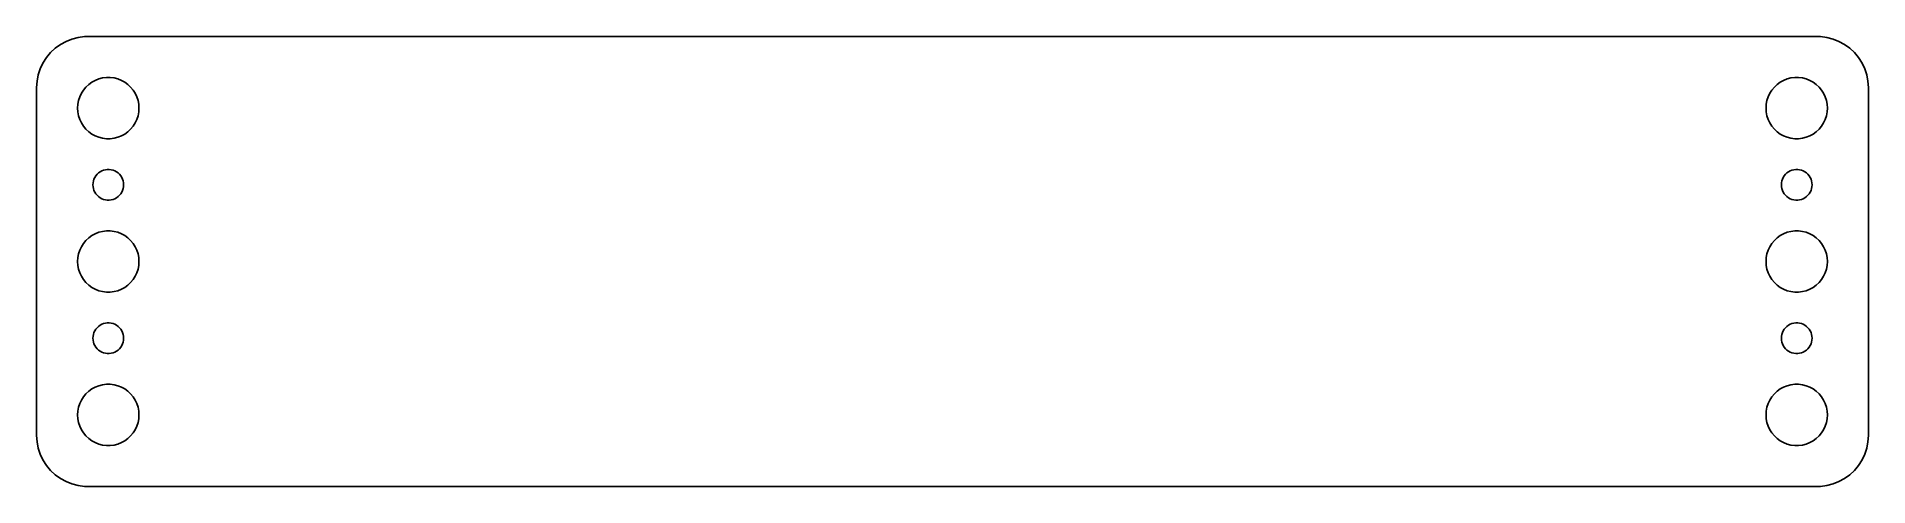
# Model space of a CAD drawing. Header units: metres. Extents: x -90 to 90, y -22 to 22.
import ezdxf

# ---------------------------------------------------------------- set-up
doc = ezdxf.new("R2010")
doc.units = ezdxf.units.M

msp = doc.modelspace()

# ---------------------------------------------------------------- linework, layer by layer
for p, q in [((-86.6289, 21.5241), (-87.1791, 21.2216)), ((-86.0451, 21.7553), (-86.6289, 21.5241)), ((-85.4369, 21.9114), (-86.0451, 21.7553)), ((-84.8139, 21.9901), (-85.4369, 21.9114)), ((84.8139, 21.9901), (-84.8139, 21.9901)), ((85.4369, 21.9114), (84.8139, 21.9901)), ((86.0451, 21.7553), (85.4369, 21.9114)), ((86.6289, 21.5241), (86.0451, 21.7553)), ((87.1791, 21.2216), (86.6289, 21.5241)), ((-88.5451, 19.9389), (-88.8815, 19.4088)), ((-88.1448, 20.4227), (-88.5451, 19.9389)), ((-87.6871, 20.8526), (-88.1448, 20.4227)), ((-87.1791, 21.2216), (-87.6871, 20.8526)), ((87.6871, 20.8526), (87.1791, 21.2216)), ((88.1448, 20.4227), (87.6871, 20.8526)), ((88.5451, 19.9389), (88.1448, 20.4227)), ((88.8815, 19.4088), (88.5451, 19.9389)), ((-89.3429, 18.2434), (-89.4606, 17.6267)), ((-89.1489, 18.8406), (-89.3429, 18.2434)), ((-88.8815, 19.4088), (-89.1489, 18.8406)), ((-83.427, 17.8532), (-83.0621, 17.9469)), ((-83.0621, 17.9469), (-82.6884, 17.9941)), ((-82.6884, 17.9941), (-82.3116, 17.9941)), ((-82.3116, 17.9941), (-81.9379, 17.9469)), ((-81.9379, 17.9469), (-81.573, 17.8532)), ((81.573, 17.8532), (81.9379, 17.9469)), ((81.9379, 17.9469), (82.3116, 17.9941)), ((82.3116, 17.9941), (82.6884, 17.9941)), ((82.6884, 17.9941), (83.0621, 17.9469)), ((83.0621, 17.9469), (83.427, 17.8532)), ((89.1489, 18.8406), (88.8815, 19.4088)), ((89.3429, 18.2434), (89.1489, 18.8406)), ((89.4606, 17.6267), (89.3429, 18.2434)), ((-89.4606, 17.6267), (-89.5, 17)), ((-89.5, 17), (-89.5, -17)), ((-85.2893, 16.1044), (-85.1289, 16.4453)), ((-85.1289, 16.4453), (-84.927, 16.7634)), ((-84.927, 16.7634), (-84.6869, 17.0536)), ((-84.6869, 17.0536), (-84.4123, 17.3115)), ((-84.4123, 17.3115), (-84.1075, 17.533)), ((-84.1075, 17.533), (-83.7773, 17.7145)), ((-83.7773, 17.7145), (-83.427, 17.8532)), ((-81.573, 17.8532), (-81.2227, 17.7145)), ((-81.2227, 17.7145), (-80.8925, 17.533)), ((-80.8925, 17.533), (-80.5877, 17.3115)), ((-80.5877, 17.3115), (-80.3131, 17.0536)), ((-80.3131, 17.0536), (-80.073, 16.7634)), ((-80.073, 16.7634), (-79.8711, 16.4453)), ((-79.8711, 16.4453), (-79.7107, 16.1044)), ((79.7107, 16.1044), (79.8711, 16.4453)), ((79.8711, 16.4453), (80.073, 16.7634)), ((80.073, 16.7634), (80.3131, 17.0536)), ((80.3131, 17.0536), (80.5877, 17.3115)), ((80.5877, 17.3115), (80.8925, 17.533)), ((80.8925, 17.533), (81.2227, 17.7145)), ((81.2227, 17.7145), (81.573, 17.8532)), ((83.427, 17.8532), (83.7773, 17.7145)), ((83.7773, 17.7145), (84.1075, 17.533)), ((84.1075, 17.533), (84.4123, 17.3115)), ((84.4123, 17.3115), (84.6869, 17.0536)), ((84.6869, 17.0536), (84.927, 16.7634)), ((84.927, 16.7634), (85.1289, 16.4453)), ((85.1289, 16.4453), (85.2893, 16.1044)), ((89.5, 17), (89.4606, 17.6267)), ((89.5, -17), (89.5, 17)), ((-85.5, 15), (-85.4763, 15.376)), ((-85.4763, 14.624), (-85.5, 15)), ((-85.4763, 15.376), (-85.4057, 15.7461)), ((-85.4057, 14.2539), (-85.4763, 14.624)), ((-85.4057, 15.7461), (-85.2893, 16.1044)), ((-79.7107, 16.1044), (-79.5943, 15.7461)), ((-79.5943, 15.7461), (-79.5237, 15.376)), ((-79.5237, 14.624), (-79.5943, 14.2539)), ((-79.5237, 15.376), (-79.5, 15)), ((-79.5, 15), (-79.5237, 14.624)), ((79.5, 15), (79.5237, 15.376)), ((79.5237, 14.624), (79.5, 15)), ((79.5237, 15.376), (79.5943, 15.7461)), ((79.5943, 14.2539), (79.5237, 14.624)), ((79.5943, 15.7461), (79.7107, 16.1044)), ((85.2893, 16.1044), (85.4057, 15.7461)), ((85.4057, 15.7461), (85.4763, 15.376)), ((85.4763, 14.624), (85.4057, 14.2539)), ((85.4763, 15.376), (85.5, 15)), ((85.5, 15), (85.4763, 14.624)), ((-85.2893, 13.8956), (-85.4057, 14.2539)), ((-85.1289, 13.5547), (-85.2893, 13.8956)), ((-84.927, 13.2366), (-85.1289, 13.5547)), ((-84.6869, 12.9464), (-84.927, 13.2366)), ((-84.4123, 12.6884), (-84.6869, 12.9464)), ((-84.1075, 12.467), (-84.4123, 12.6884)), ((-80.5877, 12.6884), (-80.8925, 12.467)), ((-80.3131, 12.9464), (-80.5877, 12.6884)), ((-80.073, 13.2366), (-80.3131, 12.9464)), ((-79.8711, 13.5547), (-80.073, 13.2366)), ((-79.7107, 13.8956), (-79.8711, 13.5547)), ((-79.5943, 14.2539), (-79.7107, 13.8956)), ((79.7107, 13.8956), (79.5943, 14.2539)), ((79.8711, 13.5547), (79.7107, 13.8956)), ((80.073, 13.2366), (79.8711, 13.5547)), ((80.3131, 12.9464), (80.073, 13.2366)), ((80.5877, 12.6884), (80.3131, 12.9464)), ((80.8925, 12.467), (80.5877, 12.6884)), ((84.4123, 12.6884), (84.1075, 12.467)), ((84.6869, 12.9464), (84.4123, 12.6884)), ((84.927, 13.2366), (84.6869, 12.9464)), ((85.1289, 13.5547), (84.927, 13.2366)), ((85.2893, 13.8956), (85.1289, 13.5547)), ((85.4057, 14.2539), (85.2893, 13.8956)), ((-83.7773, 12.2855), (-84.1075, 12.467)), ((-83.427, 12.1468), (-83.7773, 12.2855)), ((-83.0621, 12.0531), (-83.427, 12.1468)), ((-82.6884, 12.0059), (-83.0621, 12.0531)), ((-82.3116, 12.0059), (-82.6884, 12.0059)), ((-81.9379, 12.0531), (-82.3116, 12.0059)), ((-81.573, 12.1468), (-81.9379, 12.0531)), ((-81.2227, 12.2855), (-81.573, 12.1468)), ((-80.8925, 12.467), (-81.2227, 12.2855)), ((81.2227, 12.2855), (80.8925, 12.467)), ((81.573, 12.1468), (81.2227, 12.2855)), ((81.9379, 12.0531), (81.573, 12.1468)), ((82.3116, 12.0059), (81.9379, 12.0531)), ((82.6884, 12.0059), (82.3116, 12.0059)), ((83.0621, 12.0531), (82.6884, 12.0059)), ((83.427, 12.1468), (83.0621, 12.0531)), ((83.7773, 12.2855), (83.427, 12.1468)), ((84.1075, 12.467), (83.7773, 12.2855)), ((-82.9635, 8.92657), (-82.7811, 8.97342)), ((-82.7811, 8.97342), (-82.5942, 8.99704)), ((-82.5942, 8.99704), (-82.4058, 8.99704)), ((-82.4058, 8.99704), (-82.2189, 8.97342)), ((-82.2189, 8.97342), (-82.0365, 8.92657)), ((82.0365, 8.92657), (82.2189, 8.97342)), ((82.2189, 8.97342), (82.4058, 8.99704)), ((82.4058, 8.99704), (82.5942, 8.99704)), ((82.5942, 8.99704), (82.7811, 8.97342)), ((82.7811, 8.97342), (82.9635, 8.92657)), ((-84, 7.5), (-83.9882, 7.68799)), ((-83.9882, 7.312), (-84, 7.5)), ((-83.9882, 7.68799), (-83.9529, 7.87303)), ((-83.9529, 7.12695), (-83.9882, 7.312)), ((-83.9529, 7.87303), (-83.8947, 8.05219)), ((-83.8947, 8.05219), (-83.8145, 8.22263)), ((-83.8145, 8.22263), (-83.7135, 8.38167)), ((-83.7135, 8.38167), (-83.5934, 8.52681)), ((-83.5934, 8.52681), (-83.4561, 8.65576)), ((-83.4561, 8.65576), (-83.3037, 8.76648)), ((-83.3037, 8.76648), (-83.1387, 8.85724)), ((-83.1387, 8.85724), (-82.9635, 8.92657)), ((-82.0365, 8.92657), (-81.8613, 8.85724)), ((-81.8613, 8.85724), (-81.6963, 8.76648)), ((-81.6963, 8.76648), (-81.5439, 8.65576)), ((-81.5439, 8.65576), (-81.4065, 8.52681)), ((-81.4065, 8.52681), (-81.2865, 8.38167)), ((-81.2865, 8.38167), (-81.1855, 8.22263)), ((-81.1855, 8.22263), (-81.1053, 8.05219)), ((-81.1053, 8.05219), (-81.0471, 7.87303)), ((-81.0471, 7.87303), (-81.0118, 7.68799)), ((-81.0118, 7.312), (-81.0471, 7.12695)), ((-81.0118, 7.68799), (-81, 7.5)), ((-81, 7.5), (-81.0118, 7.312)), ((81, 7.5), (81.0118, 7.68799)), ((81.0118, 7.312), (81, 7.5)), ((81.0118, 7.68799), (81.0471, 7.87303)), ((81.0471, 7.12695), (81.0118, 7.312)), ((81.0471, 7.87303), (81.1053, 8.05219)), ((81.1053, 8.05219), (81.1855, 8.22263)), ((81.1855, 8.22263), (81.2865, 8.38167)), ((81.2865, 8.38167), (81.4065, 8.52681)), ((81.4065, 8.52681), (81.5439, 8.65576)), ((81.5439, 8.65576), (81.6963, 8.76648)), ((81.6963, 8.76648), (81.8613, 8.85724)), ((81.8613, 8.85724), (82.0365, 8.92657)), ((82.9635, 8.92657), (83.1387, 8.85724)), ((83.1387, 8.85724), (83.3037, 8.76648)), ((83.3037, 8.76648), (83.4561, 8.65576)), ((83.4561, 8.65576), (83.5934, 8.52681)), ((83.5934, 8.52681), (83.7135, 8.38167)), ((83.7135, 8.38167), (83.8145, 8.22263)), ((83.8145, 8.22263), (83.8947, 8.05219)), ((83.8947, 8.05219), (83.9529, 7.87303)), ((83.9529, 7.87303), (83.9882, 7.68799)), ((83.9882, 7.312), (83.9529, 7.12695)), ((83.9882, 7.68799), (84, 7.5)), ((84, 7.5), (83.9882, 7.312)), ((-83.8947, 6.9478), (-83.9529, 7.12695)), ((-83.8145, 6.77736), (-83.8947, 6.9478)), ((-83.7135, 6.61832), (-83.8145, 6.77736)), ((-83.5934, 6.47318), (-83.7135, 6.61832)), ((-83.4561, 6.34422), (-83.5934, 6.47318)), ((-83.3037, 6.23351), (-83.4561, 6.34422)), ((-83.1387, 6.14275), (-83.3037, 6.23351)), ((-82.9635, 6.07341), (-83.1387, 6.14275)), ((-82.7811, 6.02657), (-82.9635, 6.07341)), ((-82.5942, 6.00294), (-82.7811, 6.02657)), ((-82.4058, 6.00294), (-82.5942, 6.00294)), ((-82.2189, 6.02657), (-82.4058, 6.00294)), ((-82.0365, 6.07341), (-82.2189, 6.02657)), ((-81.8613, 6.14275), (-82.0365, 6.07341)), ((-81.6963, 6.23351), (-81.8613, 6.14275)), ((-81.5439, 6.34422), (-81.6963, 6.23351)), ((-81.4065, 6.47318), (-81.5439, 6.34422)), ((-81.2865, 6.61832), (-81.4065, 6.47318)), ((-81.1855, 6.77736), (-81.2865, 6.61832)), ((-81.1053, 6.9478), (-81.1855, 6.77736)), ((-81.0471, 7.12695), (-81.1053, 6.9478)), ((81.1053, 6.9478), (81.0471, 7.12695)), ((81.1855, 6.77736), (81.1053, 6.9478)), ((81.2865, 6.61832), (81.1855, 6.77736)), ((81.4065, 6.47318), (81.2865, 6.61832)), ((81.5439, 6.34422), (81.4065, 6.47318)), ((81.6963, 6.23351), (81.5439, 6.34422)), ((81.8613, 6.14275), (81.6963, 6.23351)), ((82.0365, 6.07341), (81.8613, 6.14275)), ((82.2189, 6.02657), (82.0365, 6.07341)), ((82.4058, 6.00294), (82.2189, 6.02657)), ((82.5942, 6.00294), (82.4058, 6.00294)), ((82.7811, 6.02657), (82.5942, 6.00294)), ((82.9635, 6.07341), (82.7811, 6.02657)), ((83.1387, 6.14275), (82.9635, 6.07341)), ((83.3037, 6.23351), (83.1387, 6.14275)), ((83.4561, 6.34422), (83.3037, 6.23351)), ((83.5934, 6.47318), (83.4561, 6.34422)), ((83.7135, 6.61832), (83.5934, 6.47318)), ((83.8145, 6.77736), (83.7135, 6.61832)), ((83.8947, 6.9478), (83.8145, 6.77736)), ((83.9529, 7.12695), (83.8947, 6.9478)), ((-84.927, 1.76335), (-84.6869, 2.05363)), ((-84.6869, 2.05363), (-84.4123, 2.31154)), ((-84.4123, 2.31154), (-84.1075, 2.53297)), ((-84.1075, 2.53297), (-83.7773, 2.71448)), ((-83.7773, 2.71448), (-83.427, 2.85316)), ((-83.427, 2.85316), (-83.0621, 2.94685)), ((-83.0621, 2.94685), (-82.6884, 2.99408)), ((-82.6884, 2.99408), (-82.3116, 2.99408)), ((-82.3116, 2.99408), (-81.9379, 2.94685)), ((-81.9379, 2.94685), (-81.573, 2.85316)), ((-81.573, 2.85316), (-81.2227, 2.71448)), ((-81.2227, 2.71448), (-80.8925, 2.53297)), ((-80.8925, 2.53297), (-80.5877, 2.31154)), ((-80.5877, 2.31154), (-80.3131, 2.05363)), ((-80.3131, 2.05363), (-80.073, 1.76335)), ((80.073, 1.76335), (80.3131, 2.05363)), ((80.3131, 2.05363), (80.5877, 2.31154)), ((80.5877, 2.31154), (80.8925, 2.53297)), ((80.8925, 2.53297), (81.2227, 2.71448)), ((81.2227, 2.71448), (81.573, 2.85316)), ((81.573, 2.85316), (81.9379, 2.94685)), ((81.9379, 2.94685), (82.3116, 2.99408)), ((82.3116, 2.99408), (82.6884, 2.99408)), ((82.6884, 2.99408), (83.0621, 2.94685)), ((83.0621, 2.94685), (83.427, 2.85316)), ((83.427, 2.85316), (83.7773, 2.71448)), ((83.7773, 2.71448), (84.1075, 2.53297)), ((84.1075, 2.53297), (84.4123, 2.31154)), ((84.4123, 2.31154), (84.6869, 2.05363)), ((84.6869, 2.05363), (84.927, 1.76335)), ((-85.5, 0), (-85.4763, 0.37599)), ((-85.4763, -0.37599), (-85.5, 0)), ((-85.4763, 0.37599), (-85.4057, 0.74606)), ((-85.4057, 0.74606), (-85.2893, 1.10437)), ((-85.2893, 1.10437), (-85.1289, 1.44525)), ((-85.1289, 1.44525), (-84.927, 1.76335)), ((-80.073, 1.76335), (-79.8711, 1.44525)), ((-79.8711, 1.44525), (-79.7107, 1.10437)), ((-79.7107, 1.10437), (-79.5943, 0.74606)), ((-79.5943, 0.74606), (-79.5237, 0.37599)), ((-79.5237, 0.37599), (-79.5, 0)), ((-79.5, 0), (-79.5237, -0.37599)), ((79.5, 0), (79.5237, 0.37599)), ((79.5237, -0.37599), (79.5, 0)), ((79.5237, 0.37599), (79.5943, 0.74606)), ((79.5943, 0.74606), (79.7107, 1.10437)), ((79.7107, 1.10437), (79.8711, 1.44525)), ((79.8711, 1.44525), (80.073, 1.76335)), ((84.927, 1.76335), (85.1289, 1.44525)), ((85.1289, 1.44525), (85.2893, 1.10437)), ((85.2893, 1.10437), (85.4057, 0.74606)), ((85.4057, 0.74606), (85.4763, 0.37599)), ((85.4763, 0.37599), (85.5, 0)), ((85.5, 0), (85.4763, -0.37599)), ((-85.4057, -0.74606), (-85.4763, -0.37599)), ((-85.2893, -1.10437), (-85.4057, -0.74606)), ((-85.1289, -1.44525), (-85.2893, -1.10437)), ((-84.927, -1.76335), (-85.1289, -1.44525)), ((-84.6869, -2.05363), (-84.927, -1.76335)), ((-80.073, -1.76335), (-80.3131, -2.05363)), ((-79.8711, -1.44525), (-80.073, -1.76335)), ((-79.7107, -1.10437), (-79.8711, -1.44525)), ((-79.5943, -0.74606), (-79.7107, -1.10437)), ((-79.5237, -0.37599), (-79.5943, -0.74606)), ((79.5943, -0.74606), (79.5237, -0.37599)), ((79.7107, -1.10437), (79.5943, -0.74606)), ((79.8711, -1.44525), (79.7107, -1.10437)), ((80.073, -1.76335), (79.8711, -1.44525)), ((80.3131, -2.05363), (80.073, -1.76335)), ((84.927, -1.76335), (84.6869, -2.05363)), ((85.1289, -1.44525), (84.927, -1.76335)), ((85.2893, -1.10437), (85.1289, -1.44525)), ((85.4057, -0.74606), (85.2893, -1.10437)), ((85.4763, -0.37599), (85.4057, -0.74606)), ((-84.4123, -2.31154), (-84.6869, -2.05363)), ((-84.1075, -2.53297), (-84.4123, -2.31154)), ((-83.7773, -2.71448), (-84.1075, -2.53297)), ((-83.427, -2.85316), (-83.7773, -2.71448)), ((-83.0621, -2.94685), (-83.427, -2.85316)), ((-82.6884, -2.99408), (-83.0621, -2.94685)), ((-82.3116, -2.99408), (-82.6884, -2.99408)), ((-81.9379, -2.94685), (-82.3116, -2.99408)), ((-81.573, -2.85316), (-81.9379, -2.94685)), ((-81.2227, -2.71448), (-81.573, -2.85316)), ((-80.8925, -2.53297), (-81.2227, -2.71448)), ((-80.5877, -2.31154), (-80.8925, -2.53297)), ((-80.3131, -2.05363), (-80.5877, -2.31154)), ((80.5877, -2.31154), (80.3131, -2.05363)), ((80.8925, -2.53297), (80.5877, -2.31154)), ((81.2227, -2.71448), (80.8925, -2.53297)), ((81.573, -2.85316), (81.2227, -2.71448)), ((81.9379, -2.94685), (81.573, -2.85316)), ((82.3116, -2.99408), (81.9379, -2.94685)), ((82.6884, -2.99408), (82.3116, -2.99408)), ((83.0621, -2.94685), (82.6884, -2.99408)), ((83.427, -2.85316), (83.0621, -2.94685)), ((83.7773, -2.71448), (83.427, -2.85316)), ((84.1075, -2.53297), (83.7773, -2.71448)), ((84.4123, -2.31154), (84.1075, -2.53297)), ((84.6869, -2.05363), (84.4123, -2.31154)), ((-83.9882, -7.312), (-83.9529, -7.12695)), ((-83.9529, -7.12695), (-83.8947, -6.9478)), ((-83.8947, -6.9478), (-83.8145, -6.77736)), ((-83.8145, -6.77736), (-83.7135, -6.61832)), ((-83.7135, -6.61832), (-83.5934, -6.47318)), ((-83.5934, -6.47318), (-83.4561, -6.34422)), ((-83.4561, -6.34422), (-83.3037, -6.23351)), ((-83.3037, -6.23351), (-83.1387, -6.14275)), ((-83.1387, -6.14275), (-82.9635, -6.07341)), ((-82.9635, -6.07341), (-82.7811, -6.02657)), ((-82.7811, -6.02657), (-82.5942, -6.00294)), ((-82.5942, -6.00294), (-82.4058, -6.00294)), ((-82.4058, -6.00294), (-82.2189, -6.02657)), ((-82.2189, -6.02657), (-82.0365, -6.07341)), ((-82.0365, -6.07341), (-81.8613, -6.14275)), ((-81.8613, -6.14275), (-81.6963, -6.23351)), ((-81.6963, -6.23351), (-81.5439, -6.34422)), ((-81.5439, -6.34422), (-81.4065, -6.47318)), ((-81.4065, -6.47318), (-81.2865, -6.61832)), ((-81.2865, -6.61832), (-81.1855, -6.77736)), ((-81.1855, -6.77736), (-81.1053, -6.9478)), ((-81.1053, -6.9478), (-81.0471, -7.12695)), ((-81.0471, -7.12695), (-81.0118, -7.312)), ((81.0118, -7.312), (81.0471, -7.12695)), ((81.0471, -7.12695), (81.1053, -6.9478)), ((81.1053, -6.9478), (81.1855, -6.77736)), ((81.1855, -6.77736), (81.2865, -6.61832)), ((81.2865, -6.61832), (81.4065, -6.47318)), ((81.4065, -6.47318), (81.5439, -6.34422)), ((81.5439, -6.34422), (81.6963, -6.23351)), ((81.6963, -6.23351), (81.8613, -6.14275)), ((81.8613, -6.14275), (82.0365, -6.07341)), ((82.0365, -6.07341), (82.2189, -6.02657)), ((82.2189, -6.02657), (82.4058, -6.00294)), ((82.4058, -6.00294), (82.5942, -6.00294)), ((82.5942, -6.00294), (82.7811, -6.02657)), ((82.7811, -6.02657), (82.9635, -6.07341)), ((82.9635, -6.07341), (83.1387, -6.14275)), ((83.1387, -6.14275), (83.3037, -6.23351)), ((83.3037, -6.23351), (83.4561, -6.34422)), ((83.4561, -6.34422), (83.5934, -6.47318)), ((83.5934, -6.47318), (83.7135, -6.61832)), ((83.7135, -6.61832), (83.8145, -6.77736)), ((83.8145, -6.77736), (83.8947, -6.9478)), ((83.8947, -6.9478), (83.9529, -7.12695)), ((83.9529, -7.12695), (83.9882, -7.312)), ((-84, -7.5), (-83.9882, -7.312)), ((-83.9882, -7.68799), (-84, -7.5)), ((-83.9529, -7.87303), (-83.9882, -7.68799)), ((-83.8947, -8.05219), (-83.9529, -7.87303)), ((-83.8145, -8.22263), (-83.8947, -8.05219)), ((-83.7135, -8.38167), (-83.8145, -8.22263)), ((-83.5934, -8.52681), (-83.7135, -8.38167)), ((-83.4561, -8.65576), (-83.5934, -8.52681)), ((-83.3037, -8.76648), (-83.4561, -8.65576)), ((-83.1387, -8.85724), (-83.3037, -8.76648)), ((-82.9635, -8.92657), (-83.1387, -8.85724)), ((-82.7811, -8.97342), (-82.9635, -8.92657)), ((-82.0365, -8.92657), (-82.2189, -8.97342)), ((-81.8613, -8.85724), (-82.0365, -8.92657)), ((-81.6963, -8.76648), (-81.8613, -8.85724)), ((-81.5439, -8.65576), (-81.6963, -8.76648)), ((-81.4065, -8.52681), (-81.5439, -8.65576)), ((-81.2865, -8.38167), (-81.4065, -8.52681)), ((-81.1855, -8.22263), (-81.2865, -8.38167)), ((-81.1053, -8.05219), (-81.1855, -8.22263)), ((-81.0471, -7.87303), (-81.1053, -8.05219)), ((-81.0118, -7.68799), (-81.0471, -7.87303)), ((-81.0118, -7.312), (-81, -7.5)), ((-81, -7.5), (-81.0118, -7.68799)), ((81, -7.5), (81.0118, -7.312)), ((81.0118, -7.68799), (81, -7.5)), ((81.0471, -7.87303), (81.0118, -7.68799)), ((81.1053, -8.05219), (81.0471, -7.87303)), ((81.1855, -8.22263), (81.1053, -8.05219)), ((81.2865, -8.38167), (81.1855, -8.22263)), ((81.4065, -8.52681), (81.2865, -8.38167)), ((81.5439, -8.65576), (81.4065, -8.52681)), ((81.6963, -8.76648), (81.5439, -8.65576)), ((81.8613, -8.85724), (81.6963, -8.76648)), ((82.0365, -8.92657), (81.8613, -8.85724)), ((82.2189, -8.97342), (82.0365, -8.92657)), ((82.9635, -8.92657), (82.7811, -8.97342)), ((83.1387, -8.85724), (82.9635, -8.92657)), ((83.3037, -8.76648), (83.1387, -8.85724)), ((83.4561, -8.65576), (83.3037, -8.76648)), ((83.5934, -8.52681), (83.4561, -8.65576)), ((83.7135, -8.38167), (83.5934, -8.52681)), ((83.8145, -8.22263), (83.7135, -8.38167)), ((83.8947, -8.05219), (83.8145, -8.22263)), ((83.9529, -7.87303), (83.8947, -8.05219)), ((83.9882, -7.68799), (83.9529, -7.87303)), ((83.9882, -7.312), (84, -7.5)), ((84, -7.5), (83.9882, -7.68799)), ((-82.5942, -8.99704), (-82.7811, -8.97342)), ((-82.4058, -8.99704), (-82.5942, -8.99704)), ((-82.2189, -8.97342), (-82.4058, -8.99704)), ((82.4058, -8.99704), (82.2189, -8.97342)), ((82.5942, -8.99704), (82.4058, -8.99704)), ((82.7811, -8.97342), (82.5942, -8.99704)), ((-84.4123, -12.6884), (-84.1075, -12.467)), ((-84.1075, -12.467), (-83.7773, -12.2855)), ((-83.7773, -12.2855), (-83.427, -12.1468)), ((-83.427, -12.1468), (-83.0621, -12.0531)), ((-83.0621, -12.0531), (-82.6884, -12.0059)), ((-82.6884, -12.0059), (-82.3116, -12.0059)), ((-82.3116, -12.0059), (-81.9379, -12.0531)), ((-81.9379, -12.0531), (-81.573, -12.1468)), ((-81.573, -12.1468), (-81.2227, -12.2855)), ((-81.2227, -12.2855), (-80.8925, -12.467)), ((-80.8925, -12.467), (-80.5877, -12.6884)), ((80.5877, -12.6884), (80.8925, -12.467)), ((80.8925, -12.467), (81.2227, -12.2855)), ((81.2227, -12.2855), (81.573, -12.1468)), ((81.573, -12.1468), (81.9379, -12.0531)), ((81.9379, -12.0531), (82.3116, -12.0059)), ((82.3116, -12.0059), (82.6884, -12.0059)), ((82.6884, -12.0059), (83.0621, -12.0531)), ((83.0621, -12.0531), (83.427, -12.1468)), ((83.427, -12.1468), (83.7773, -12.2855)), ((83.7773, -12.2855), (84.1075, -12.467)), ((84.1075, -12.467), (84.4123, -12.6884)), ((-85.4763, -14.624), (-85.4057, -14.2539)), ((-85.4057, -14.2539), (-85.2893, -13.8956)), ((-85.2893, -13.8956), (-85.1289, -13.5547)), ((-85.1289, -13.5547), (-84.927, -13.2366)), ((-84.927, -13.2366), (-84.6869, -12.9464)), ((-84.6869, -12.9464), (-84.4123, -12.6884)), ((-80.5877, -12.6884), (-80.3131, -12.9464)), ((-80.3131, -12.9464), (-80.073, -13.2366)), ((-80.073, -13.2366), (-79.8711, -13.5547)), ((-79.8711, -13.5547), (-79.7107, -13.8956)), ((-79.7107, -13.8956), (-79.5943, -14.2539)), ((-79.5943, -14.2539), (-79.5237, -14.624)), ((79.5237, -14.624), (79.5943, -14.2539)), ((79.5943, -14.2539), (79.7107, -13.8956)), ((79.7107, -13.8956), (79.8711, -13.5547)), ((79.8711, -13.5547), (80.073, -13.2366)), ((80.073, -13.2366), (80.3131, -12.9464)), ((80.3131, -12.9464), (80.5877, -12.6884)), ((84.4123, -12.6884), (84.6869, -12.9464)), ((84.6869, -12.9464), (84.927, -13.2366)), ((84.927, -13.2366), (85.1289, -13.5547)), ((85.1289, -13.5547), (85.2893, -13.8956)), ((85.2893, -13.8956), (85.4057, -14.2539)), ((85.4057, -14.2539), (85.4763, -14.624)), ((-85.5, -15), (-85.4763, -14.624)), ((-85.4763, -15.376), (-85.5, -15)), ((-85.4057, -15.7461), (-85.4763, -15.376)), ((-85.2893, -16.1044), (-85.4057, -15.7461)), ((-85.1289, -16.4453), (-85.2893, -16.1044)), ((-79.7107, -16.1044), (-79.8711, -16.4453)), ((-79.5943, -15.7461), (-79.7107, -16.1044)), ((-79.5237, -15.376), (-79.5943, -15.7461)), ((-79.5237, -14.624), (-79.5, -15)), ((-79.5, -15), (-79.5237, -15.376)), ((79.5, -15), (79.5237, -14.624)), ((79.5237, -15.376), (79.5, -15)), ((79.5943, -15.7461), (79.5237, -15.376)), ((79.7107, -16.1044), (79.5943, -15.7461)), ((79.8711, -16.4453), (79.7107, -16.1044)), ((85.2893, -16.1044), (85.1289, -16.4453)), ((85.4057, -15.7461), (85.2893, -16.1044)), ((85.4763, -15.376), (85.4057, -15.7461)), ((85.4763, -14.624), (85.5, -15)), ((85.5, -15), (85.4763, -15.376)), ((-89.5, -17), (-89.4606, -17.6267)), ((-89.4606, -17.6267), (-89.3429, -18.2434)), ((-84.927, -16.7634), (-85.1289, -16.4453)), ((-84.6869, -17.0536), (-84.927, -16.7634)), ((-84.4123, -17.3115), (-84.6869, -17.0536)), ((-84.1075, -17.533), (-84.4123, -17.3115)), ((-83.7773, -17.7145), (-84.1075, -17.533)), ((-83.427, -17.8532), (-83.7773, -17.7145)), ((-83.0621, -17.9469), (-83.427, -17.8532)), ((-81.573, -17.8532), (-81.9379, -17.9469)), ((-81.2227, -17.7145), (-81.573, -17.8532)), ((-80.8925, -17.533), (-81.2227, -17.7145)), ((-80.5877, -17.3115), (-80.8925, -17.533)), ((-80.3131, -17.0536), (-80.5877, -17.3115)), ((-80.073, -16.7634), (-80.3131, -17.0536)), ((-79.8711, -16.4453), (-80.073, -16.7634)), ((80.073, -16.7634), (79.8711, -16.4453)), ((80.3131, -17.0536), (80.073, -16.7634)), ((80.5877, -17.3115), (80.3131, -17.0536)), ((80.8925, -17.533), (80.5877, -17.3115)), ((81.2227, -17.7145), (80.8925, -17.533)), ((81.573, -17.8532), (81.2227, -17.7145)), ((81.9379, -17.9469), (81.573, -17.8532)), ((83.427, -17.8532), (83.0621, -17.9469)), ((83.7773, -17.7145), (83.427, -17.8532)), ((84.1075, -17.533), (83.7773, -17.7145)), ((84.4123, -17.3115), (84.1075, -17.533)), ((84.6869, -17.0536), (84.4123, -17.3115)), ((84.927, -16.7634), (84.6869, -17.0536)), ((85.1289, -16.4453), (84.927, -16.7634)), ((89.3429, -18.2434), (89.4606, -17.6267)), ((89.4606, -17.6267), (89.5, -17)), ((-89.3429, -18.2434), (-89.1489, -18.8406)), ((-89.1489, -18.8406), (-88.8815, -19.4088)), ((-88.8815, -19.4088), (-88.5451, -19.9389)), ((-82.6884, -17.9941), (-83.0621, -17.9469)), ((-82.3116, -17.9941), (-82.6884, -17.9941)), ((-81.9379, -17.9469), (-82.3116, -17.9941)), ((82.3116, -17.9941), (81.9379, -17.9469)), ((82.6884, -17.9941), (82.3116, -17.9941)), ((83.0621, -17.9469), (82.6884, -17.9941)), ((88.5451, -19.9389), (88.8815, -19.4088)), ((88.8815, -19.4088), (89.1489, -18.8406)), ((89.1489, -18.8406), (89.3429, -18.2434)), ((-88.5451, -19.9389), (-88.1448, -20.4227)), ((-88.1448, -20.4227), (-87.6871, -20.8526)), ((-87.6871, -20.8526), (-87.1791, -21.2216)), ((-87.1791, -21.2216), (-86.6289, -21.5241)), ((86.6289, -21.5241), (87.1791, -21.2216)), ((87.1791, -21.2216), (87.6871, -20.8526)), ((87.6871, -20.8526), (88.1448, -20.4227)), ((88.1448, -20.4227), (88.5451, -19.9389)), ((-86.6289, -21.5241), (-86.0451, -21.7553)), ((-86.0451, -21.7553), (-85.4369, -21.9114)), ((-85.4369, -21.9114), (-84.8139, -21.9901)), ((-84.8139, -21.9901), (84.8139, -21.9901)), ((84.8139, -21.9901), (85.4369, -21.9114)), ((85.4369, -21.9114), (86.0451, -21.7553)), ((86.0451, -21.7553), (86.6289, -21.5241))]:
    msp.add_line(p, q)

doc.saveas('drawing.dxf')
